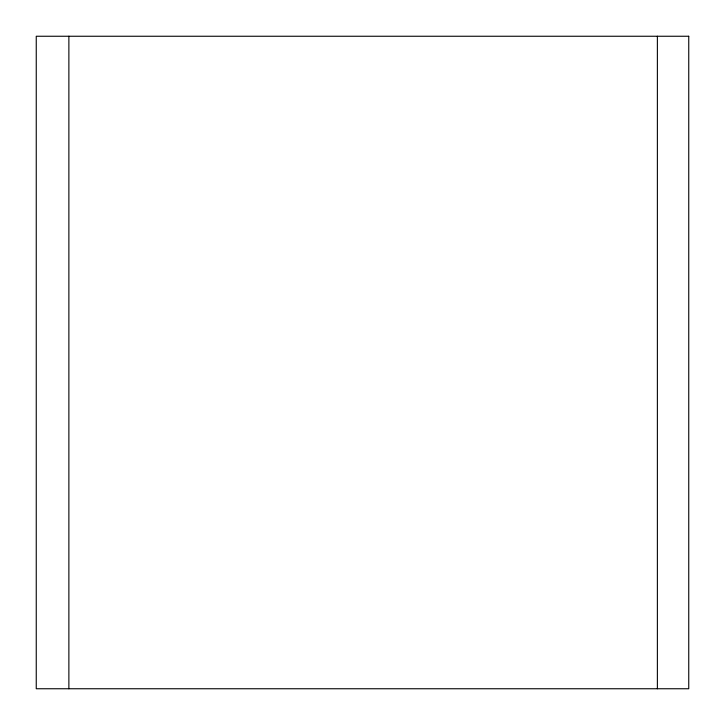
<?xml version="1.0" encoding="UTF-8"?>
<svg xmlns="http://www.w3.org/2000/svg" width="725" height="725" viewBox="0 0 725 725"><rect width="100%" height="100%" fill="white"/><g stroke="black" fill="none" stroke-linecap="round" stroke-linejoin="round"><path stroke-width="1.09" d="M657.376 36.25L657.376 688.75M68.875 36.25L68.875 688.75M688.75 36.25L36.25 36.25L36.25 688.75L688.75 688.75L688.75 36.25"/></g></svg>
